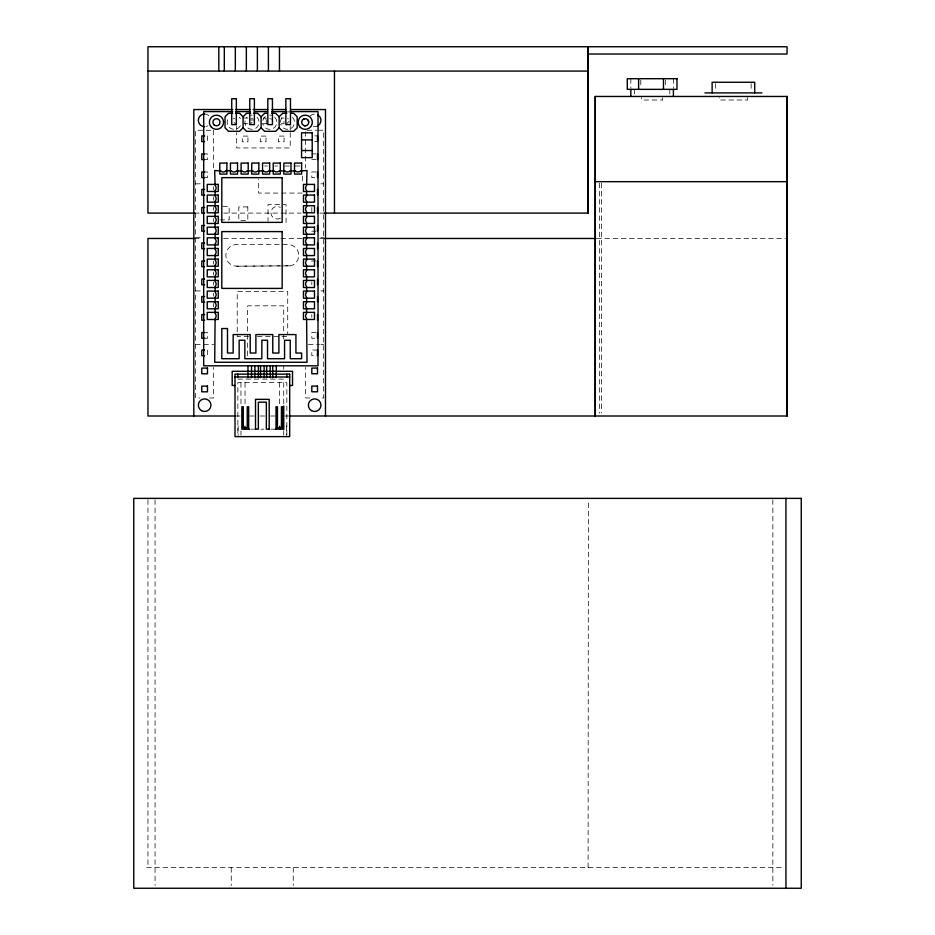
<?xml version="1.0" encoding="UTF-8"?>
<svg xmlns="http://www.w3.org/2000/svg" width="935" height="935" viewBox="0 0 935 935"><rect width="100%" height="100%" fill="white"/><g stroke="black" fill="none" stroke-linecap="round" stroke-linejoin="round"><path stroke-width="0.7" stroke-dasharray="4.67 3.51" d="M588.092 867.633L588.395 499.839M249.785 124.612L252.088 122.31M285.853 124.612L290.469 119.996M236.684 266.183L290.797 265.82L236.684 266.183A10.823 10.823 0 0 1 225.861 255.36A10.823 10.823 0 0 1 236.684 244.549L288.003 244.549A10.823 10.823 0 0 1 290.797 265.809M287.325 111.884L290.224 111.884M243.708 118.055L247.974 118.055M263.167 118.055L266.007 118.055L266.007 123.747L260.327 123.747M281.201 118.055L284.053 118.055M249.785 119.996L254.39 119.996M243.708 123.747L247.974 123.747M281.201 123.747L284.053 123.747M210.878 130.281L195.614 130.281L195.614 397.994L199.774 397.994M307.031 130.257L316.743 130.257M318.122 130.257L323.674 130.257L323.674 397.971L319.513 397.971M314.663 135.867L317.503 135.867M314.663 141.547L317.503 141.547M203.211 153.924L207.477 153.924L207.477 159.616L203.211 159.616M311.811 153.901L316.077 153.901M311.811 159.593L316.077 159.593M264.511 166.021L267.433 166.021M274.726 166.021L277.648 166.021M284.941 166.021L289.324 166.021M295.156 166.021L301 166.021M203.211 171.958L207.477 171.958L207.477 177.65L203.211 177.65M316.077 171.935L311.811 171.935L311.811 177.627L316.077 177.627M195.614 183.821L202.556 183.821M320.904 183.798L323.674 183.798M302.449 193.077L258.679 193.077L258.679 178.842M222.717 206.366L229.168 206.366L229.168 219.889L220.146 219.889M194.585 213.098L200.417 213.098M223.722 213.098L300.988 213.098M319.887 213.098L324.305 213.098M311.811 231.167L316.077 231.167M195.614 237.361L202.556 237.361M320.904 237.338L323.674 237.338M194.515 238.472L201.937 238.472M223.617 238.472L302.192 238.472M319.665 238.472L324.024 238.472M596.775 238.472L785.599 238.472M316.077 260.982L311.811 260.982L311.811 263.834M320.904 290.878L323.674 290.878M195.614 290.914L202.556 290.914M316.077 332.556L311.811 332.556L311.811 338.248L316.077 338.248M203.211 332.591L207.477 332.591L207.477 338.271L203.211 338.271M248.768 336.612L237.221 336.612L237.221 291.51L287.723 291.51L287.723 333.701M257.417 336.612L287.723 336.612M195.614 344.454L213.648 344.454M308.41 344.431L319.513 344.431M320.904 344.431L323.674 344.431M317.503 350.029L311.811 350.029L311.811 355.721L317.503 355.721M237.852 379.107L286.846 379.107M209.487 397.994L213.648 397.994L213.648 367.443M309.801 397.971L305.64 397.971L305.64 367.408M236.719 416.005L240.108 416.005M249.809 416.005L254.18 416.005M260 416.005L264.71 416.005M270.495 416.005L274.902 416.005M284.731 416.005L288.027 416.005M250.814 429.165L253.701 429.165M260.912 429.165L263.799 429.165M271.01 429.165L275.334 429.165M146.655 867.633L784.138 867.633M234.054 122.31L236.356 124.612M772.848 499.839L772.848 885.328M751.144 83.671L751.144 90.777M747.568 97.637L747.568 100.01L719.284 100.01L719.284 97.637M715.707 83.671L715.707 90.777M673.399 78.704L673.399 88.03M669.822 89.351L669.822 95.043M665.638 80.036L665.638 88.03M662.67 97.637L662.67 100.01L641.585 100.01L641.585 97.637M640.779 80.036L640.779 88.03M634.433 89.351L634.433 95.043M630.844 78.704L630.844 88.03M601.427 183.12L601.427 413.095M599.44 183.12L599.44 413.095M311.811 207.441L311.811 211.707M311.811 281.867L311.811 284.707M311.811 314.522L311.811 317.374M305.64 131.718L305.64 168.09M302.449 175.99L302.449 183.108M293.239 867.657L293.239 885.503M290.224 125.757L290.224 129.918M290.224 132.7L290.224 147.952L236.684 147.952L236.684 132.7M286.846 435.161L286.846 382.66L237.852 382.66L237.852 435.161M286.577 425.787L286.577 435.266M286.075 222.612L286.075 204.578L268.041 204.578L268.041 221.221M283.726 339.019L283.726 305.827L247.646 305.827L247.646 356.328M283.726 366.438L283.726 369.325M283.737 382.66L283.737 404.539M283.737 430.79L283.737 435.161M279.659 382.66L279.659 405.919M245.04 382.66L245.04 405.919M240.973 382.66L240.973 406M240.973 430.79L240.973 435.161M238.133 425.787L238.133 435.266M236.684 125.757L236.684 129.918M231.249 867.657L231.249 885.503M213.648 130.281L213.648 169.562M213.648 186.719L213.648 189.934M213.648 196.853L213.648 200.125M213.648 207.395L213.648 210.305M213.648 218.556L213.648 221.455M213.648 261.227L213.648 264.137M213.648 272.097L213.648 274.995M213.648 282.23L213.648 285.117M213.648 293.239L213.648 296.15M213.648 303.419L213.648 306.832M207.477 135.891L207.477 141.582M207.477 350.052L207.477 355.744M155.058 499.839L155.058 885.328M147.952 499.839L147.952 867.633M240.377 125.804A7.106 7.106 0 0 1 229.905 127.885A7.106 7.106 0 0 1 229.204 117.226M239.255 117.226A7.106 7.106 0 0 1 240.377 118.698M257.008 117.226A7.106 7.106 0 0 1 257.008 127.265A7.106 7.106 0 0 1 246.957 127.265A7.106 7.106 0 0 1 246.957 117.226M250.148 115.391A7.106 7.106 0 0 1 251.982 115.145M274.75 117.226A7.106 7.106 0 0 1 273.289 128.399A7.106 7.106 0 0 1 262.875 124.086M262.875 120.416A7.106 7.106 0 0 1 266.183 116.104M269.736 115.145A7.106 7.106 0 0 1 271.571 115.391M292.503 117.226A7.106 7.106 0 0 1 291.042 128.399A7.106 7.106 0 0 1 280.629 124.086M280.383 122.251A7.106 7.106 0 0 1 283.936 116.104M233.306 118.815A3.553 3.553 0 0 1 235.152 118.815M251.059 118.815A3.553 3.553 0 0 1 252.906 118.815M266.662 124.028A3.553 3.553 0 0 1 266.662 120.475M269.736 118.698A3.553 3.553 0 0 1 271.512 119.177M284.053 123.163A3.553 3.553 0 0 1 284.053 121.328M287.489 118.698A3.553 3.553 0 0 1 288.401 118.815M280.36 218.206A6.311 6.311 0 0 1 270.893 212.736A6.311 6.311 0 0 1 280.36 207.278M207.792 125.828A6.311 6.311 0 0 1 206.273 126.459M204.636 114.047A6.311 6.311 0 0 1 209.101 115.905M317.818 125.828A6.311 6.311 0 0 1 313.026 126.459M310.198 115.905A6.311 6.311 0 0 1 317.818 114.9M247.974 136.089L242.282 136.089L242.282 141.781L247.974 141.781L247.974 136.089M266.007 136.089L260.327 136.089L260.327 141.781L266.007 141.781L266.007 136.089M284.053 136.089L278.361 136.089L278.361 141.781L284.053 141.781L284.053 136.089M247.822 206.904L238.811 206.904L238.811 220.438L247.822 220.438L247.822 206.904"/><path stroke-width="1.4" d="M147.952 71.072L588.29 71.072L588.29 46.75M232.675 113.287L228.537 113.287L225.031 116.793L225.031 127.814L228.537 131.321L239.559 131.321L243.065 127.814L243.065 116.793L246.571 113.287L250.709 113.287M286.788 113.287L282.65 113.287L279.144 116.793L279.144 127.814L275.638 131.321L264.617 131.321L261.11 127.814L261.11 116.793L264.617 113.287L267.375 113.287M261.11 127.814L257.604 131.321L246.571 131.321L243.065 127.814M303.466 119.177A3.553 3.553 0 0 1 308.784 122.251A3.553 3.553 0 0 1 303.466 125.325A3.553 3.553 0 0 1 303.466 119.177L304.319 118.815M704.955 92.904L761.885 92.904M232.873 109.547L193.814 109.547L193.814 416.005M235.772 109.547L250.241 109.547M253.14 109.547L267.609 109.547M271.945 109.547L286.414 109.547M290.75 109.547L325.485 109.547L325.485 416.005M232.64 111.592L203.69 111.592L203.69 365.819L318.017 365.819L318.017 111.592L290.528 111.592M235.526 111.592L250.007 111.592M254.343 111.592L267.375 111.592M271.711 111.592L286.18 111.592M235.433 113.287L239.559 113.287L243.065 116.793M253.467 113.287L257.604 113.287L261.11 116.793M271.501 113.287L275.638 113.287L279.144 116.793M290.914 113.287L293.672 113.287L297.178 116.793L297.178 127.814L293.672 131.321L282.65 131.321L279.144 127.814M204.636 135.891L201.785 135.891L201.785 141.582L204.636 141.582M301.561 139.876L312.208 139.876M301.561 150.535L312.208 150.535M204.636 153.924L201.785 153.924L201.785 159.616L204.636 159.616M204.636 171.958L201.785 171.958L201.785 177.65L204.636 177.65M595.163 181.671L787.2 181.671M204.636 189.431L201.785 189.431L201.785 195.123L204.636 195.123M204.636 207.465L201.785 207.465L201.785 213.157L204.636 213.157M194.597 213.098L147.952 213.098L147.952 46.75L787.048 46.75L787.048 54.031L588.092 54.031L588.092 213.098M324.258 213.098L588.22 213.098L588.29 71.072M204.636 225.499L201.785 225.499L201.785 231.19L204.636 231.19M194.644 238.472L147.952 238.472L147.952 416.005L235.772 416.005M324.503 238.472L595.899 238.472M204.636 242.971L201.785 242.971L201.785 248.663L204.636 248.663M204.636 261.005L201.785 261.005L201.785 266.697L204.636 266.697M204.636 279.051L201.785 279.051L201.785 284.731L204.636 284.731M204.636 296.512L201.785 296.512L201.785 302.204L204.636 302.204M204.636 314.546L201.785 314.546L201.785 320.238L204.636 320.238M204.636 332.591L201.785 332.591L201.785 338.271L204.636 338.271M204.636 350.052L201.785 350.052L201.785 355.744L204.636 355.744M235.012 376.98L289.686 376.98M235.012 385.5L232.172 385.5L232.172 371.3L292.526 371.3L292.526 385.5L289.686 385.5M289.102 416.005L787.2 416.005L787.2 96.457L595.163 96.457L595.163 416.005M249.364 429.165L241.849 429.165L241.849 406.795L243.264 406.795L243.264 427.751L247.261 427.751L247.261 406.795L248.687 406.795L248.687 429.165M255.138 429.165L258.352 429.165L258.352 402.19L266.346 402.19L266.346 429.165L269.56 429.165M275.334 429.165L282.861 429.165L282.861 406.795L281.435 406.795L281.435 427.751L277.438 427.751L277.438 406.795L276.024 406.795L276.024 429.165M304.319 125.676L305.242 125.804M588.092 46.75L588.115 54.031M787.048 96.457L787.048 416.005M785.938 498.378L785.938 888.25M754.72 92.904L754.72 82.257L712.119 82.257L712.119 92.904M673.399 89.351L673.399 96.457M663.476 78.704L663.476 89.351M638.617 78.704L638.617 89.351M630.844 89.351L630.844 96.457M595.314 96.457L595.314 416.005M334.461 71.072L334.461 213.098M317.503 135.867L317.503 141.547M317.503 153.901L317.503 159.593M317.503 171.935L317.503 177.627M317.503 189.408L317.503 195.099M317.503 207.441L317.503 213.133M317.503 225.475L317.503 231.167M317.503 242.948L317.503 248.64M317.503 260.982L317.503 266.674M317.503 279.016L317.503 284.707M317.503 296.488L317.503 302.18M317.503 314.522L317.503 320.214M317.503 332.556L317.503 338.248M317.503 350.029L317.503 355.721M286.846 374.14L286.846 376.98M283.737 406L283.737 429.329M279.659 426.267L279.659 429.165M279.46 46.75L279.46 71.072M276.293 365.55L276.293 377.752M272.751 365.55L272.751 377.752M270.192 365.55L270.192 377.752M269.186 429.165L269.186 399.35L255.512 399.35L255.512 429.165M268.415 46.75L268.415 71.072M266.639 365.55L266.639 377.752M264.126 365.55L264.126 377.752M260.573 365.55L260.573 377.752M258.399 365.55L258.399 377.752M257.382 46.75L257.382 71.072M254.846 365.55L254.846 377.752M251.527 365.55L251.527 377.752M247.974 365.55L247.974 377.752M246.349 46.75L246.349 71.072M245.04 426.267L245.04 429.165M237.852 374.14L237.852 376.98M235.328 46.75L235.328 71.072M224.318 46.75L224.318 71.072M218.825 46.75L218.825 71.072M204.636 126.681A6.311 6.311 0 0 1 198.325 120.358A6.311 6.311 0 0 1 204.636 114.047M317.818 114.9A6.311 6.311 0 0 1 317.818 125.828M308.562 121.994A6.311 6.311 0 0 1 308.34 120.358M226.153 170.532L225.849 170.941A3.553 3.553 0 0 1 220.824 170.941L214.699 170.532L215.108 185.446A3.553 3.553 0 0 1 215.108 190.471L215.108 196.105A3.553 3.553 0 0 1 215.108 201.119L215.108 206.752A3.553 3.553 0 0 1 215.108 211.777L215.108 217.399A3.553 3.553 0 0 1 215.108 222.425L215.108 228.21A3.553 3.553 0 0 1 215.108 233.224L215.108 238.857A3.553 3.553 0 0 1 215.108 243.883L215.108 249.516A3.553 3.553 0 0 1 215.108 254.53L215.108 260.164A3.553 3.553 0 0 1 215.108 265.189L215.108 270.811A3.553 3.553 0 0 1 215.108 275.837L215.108 281.47A3.553 3.553 0 0 1 215.108 286.484L215.108 292.117A3.553 3.553 0 0 1 215.108 297.143L215.108 302.765A3.553 3.553 0 0 1 215.108 307.79L215.108 313.424A3.553 3.553 0 0 1 215.108 318.438L214.699 362.266L307.019 362.266L306.61 318.438A3.553 3.553 0 0 1 306.61 313.424L306.61 307.79A3.553 3.553 0 0 1 306.61 302.765L306.61 297.143A3.553 3.553 0 0 1 306.61 292.117L306.61 286.484A3.553 3.553 0 0 1 306.61 281.47L306.61 275.837A3.553 3.553 0 0 1 306.61 270.811L306.61 265.189A3.553 3.553 0 0 1 306.61 260.164L306.61 254.53A3.553 3.553 0 0 1 306.61 249.516L306.61 243.883A3.553 3.553 0 0 1 306.61 238.857L306.61 233.224A3.553 3.553 0 0 1 306.61 228.21L306.61 222.425A3.553 3.553 0 0 1 306.61 217.399L306.61 211.777A3.553 3.553 0 0 1 306.61 206.752L306.61 201.119A3.553 3.553 0 0 1 306.61 196.105L306.61 190.471A3.553 3.553 0 0 1 306.61 185.446L307.019 170.532L300.567 170.941A3.553 3.553 0 0 1 295.542 170.941L289.908 170.941A3.553 3.553 0 0 1 284.894 170.941L279.261 170.941A3.553 3.553 0 0 1 274.236 170.941L268.614 170.941A3.553 3.553 0 0 1 263.588 170.941L257.803 170.941A3.553 3.553 0 0 1 252.777 170.941L247.156 170.941A3.553 3.553 0 0 1 242.13 170.941L236.497 170.941A3.553 3.553 0 0 1 231.483 170.941L226.153 170.532M676.975 78.704L627.268 78.704L627.268 89.351L676.975 89.351L676.975 78.704M236.356 98.701L231.74 98.701L231.74 124.612L236.356 124.612L236.356 98.701M254.39 98.701L249.785 98.701L249.785 124.612L254.39 124.612L254.39 98.701M272.436 98.701L267.819 98.701L267.819 124.612L272.436 124.612L272.436 98.701M290.469 98.701L285.853 98.701L285.853 124.612L290.469 124.612L290.469 98.701M312.208 132.782L301.561 132.782L301.561 157.629L312.208 157.629L312.208 132.782M226.889 163.076L219.795 163.076L219.795 174.085L226.889 174.085L226.889 163.076M237.548 163.076L230.442 163.076L230.442 174.085L237.548 174.085L237.548 163.076M248.196 163.076L241.09 163.076L241.09 174.085L248.196 174.085L248.196 163.076M258.843 163.076L251.749 163.076L251.749 174.085L258.843 174.085L258.843 163.076M269.654 163.076L262.548 163.076L262.548 174.085L269.654 174.085L269.654 163.076M280.301 163.076L273.207 163.076L273.207 174.085L280.301 174.085L280.301 163.076M290.96 163.076L283.854 163.076L283.854 174.085L290.96 174.085L290.96 163.076M301.608 163.076L294.502 163.076L294.502 174.085L301.608 174.085L301.608 163.076M282.16 177.638L221.805 177.638L221.805 222.378L282.16 222.378L282.16 177.638M218.252 184.405L207.243 184.405L207.243 191.5L218.252 191.5L218.252 184.405M314.476 184.405L303.466 184.405L303.466 191.5L314.476 191.5L314.476 184.405M218.252 195.053L207.243 195.053L207.243 202.159L218.252 202.159L218.252 195.053M314.476 195.053L303.466 195.053L303.466 202.159L314.476 202.159L314.476 195.053M218.252 205.712L207.243 205.712L207.243 212.806L218.252 212.806L218.252 205.712M314.476 205.712L303.466 205.712L303.466 212.806L314.476 212.806L314.476 205.712M218.252 216.359L207.243 216.359L207.243 223.465L218.252 223.465L218.252 216.359M314.476 216.359L303.466 216.359L303.466 223.465L314.476 223.465L314.476 216.359M218.252 227.17L207.243 227.17L207.243 234.264L218.252 234.264L218.252 227.17M314.476 227.17L303.466 227.17L303.466 234.264L314.476 234.264L314.476 227.17M282.16 231.599L221.805 231.599L221.805 288.412L282.16 288.412L282.16 231.599M218.252 237.817L207.243 237.817L207.243 244.912L218.252 244.912L218.252 237.817M314.476 237.817L303.466 237.817L303.466 244.912L314.476 244.912L314.476 237.817M218.252 248.465L207.243 248.465L207.243 255.571L218.252 255.571L218.252 248.465M314.476 248.465L303.466 248.465L303.466 255.571L314.476 255.571L314.476 248.465M218.252 259.124L207.243 259.124L207.243 266.218L218.252 266.218L218.252 259.124M314.476 259.124L303.466 259.124L303.466 266.218L314.476 266.218L314.476 259.124M218.252 269.771L207.243 269.771L207.243 276.877L218.252 276.877L218.252 269.771M314.476 269.771L303.466 269.771L303.466 276.877L314.476 276.877L314.476 269.771M218.252 280.418L207.243 280.418L207.243 287.524L218.252 287.524L218.252 280.418M314.476 280.418L303.466 280.418L303.466 287.524L314.476 287.524L314.476 280.418M218.252 291.077L207.243 291.077L207.243 298.171L218.252 298.171L218.252 291.077M314.476 291.077L303.466 291.077L303.466 298.171L314.476 298.171L314.476 291.077M218.252 301.725L207.243 301.725L207.243 308.83L218.252 308.83L218.252 301.725M314.476 301.725L303.466 301.725L303.466 308.83L314.476 308.83L314.476 301.725M218.252 312.372L207.243 312.372L207.243 319.478L218.252 319.478L218.252 312.372M314.476 312.372L303.466 312.372L303.466 319.478L314.476 319.478L314.476 312.372M227.485 328.536L221.805 328.536L221.805 358.713L239.161 358.713L239.161 340.246L244.841 340.246L244.841 358.713L261.847 358.713L261.847 340.246L267.527 340.246L267.527 358.713L284.567 358.713L284.567 340.246L290.247 340.246L290.247 358.713L301.608 358.713L301.608 353.033L295.927 353.033L295.927 334.566L278.887 334.566L278.887 353.033L272.775 353.033L272.775 334.566L255.886 334.566L255.886 353.033L250.206 353.033L250.206 334.566L233.166 334.566L233.166 353.033L227.485 353.033L227.485 328.536M207.477 368.098L201.785 368.098L201.785 373.778L207.477 373.778L207.477 368.098M317.503 368.063L311.811 368.063L311.811 373.755L317.503 373.755L317.503 368.063M289.686 374.14L235.012 374.14L235.012 436.622L289.686 436.622L289.686 374.14M207.477 386.132L201.785 386.132L201.785 391.823L207.477 391.823L207.477 386.132M317.503 386.108L311.811 386.108L311.811 391.788L317.503 391.788L317.503 386.108M801.248 498.378L133.752 498.378L133.752 888.25L801.248 888.25L801.248 498.378M213.963 124.764A3.553 3.553 0 0 0 219.9 123.163A3.553 3.553 0 0 0 215.553 118.815A3.553 3.553 0 0 0 213.963 124.764M211.45 127.265A7.106 7.106 0 0 0 223.336 124.086A7.106 7.106 0 0 0 214.641 115.391A7.106 7.106 0 0 0 211.45 127.265M300.217 127.265A7.106 7.106 0 0 0 312.103 124.086A7.106 7.106 0 0 0 303.396 115.391A7.106 7.106 0 0 0 300.217 127.265M201.481 410.652A6.311 6.311 0 0 0 210.948 405.182A6.311 6.311 0 0 0 201.481 399.712A6.311 6.311 0 0 0 201.481 410.652M311.507 410.652A6.311 6.311 0 0 0 320.974 405.182A6.311 6.311 0 0 0 311.507 399.712A6.311 6.311 0 0 0 311.507 410.652"/></g></svg>
